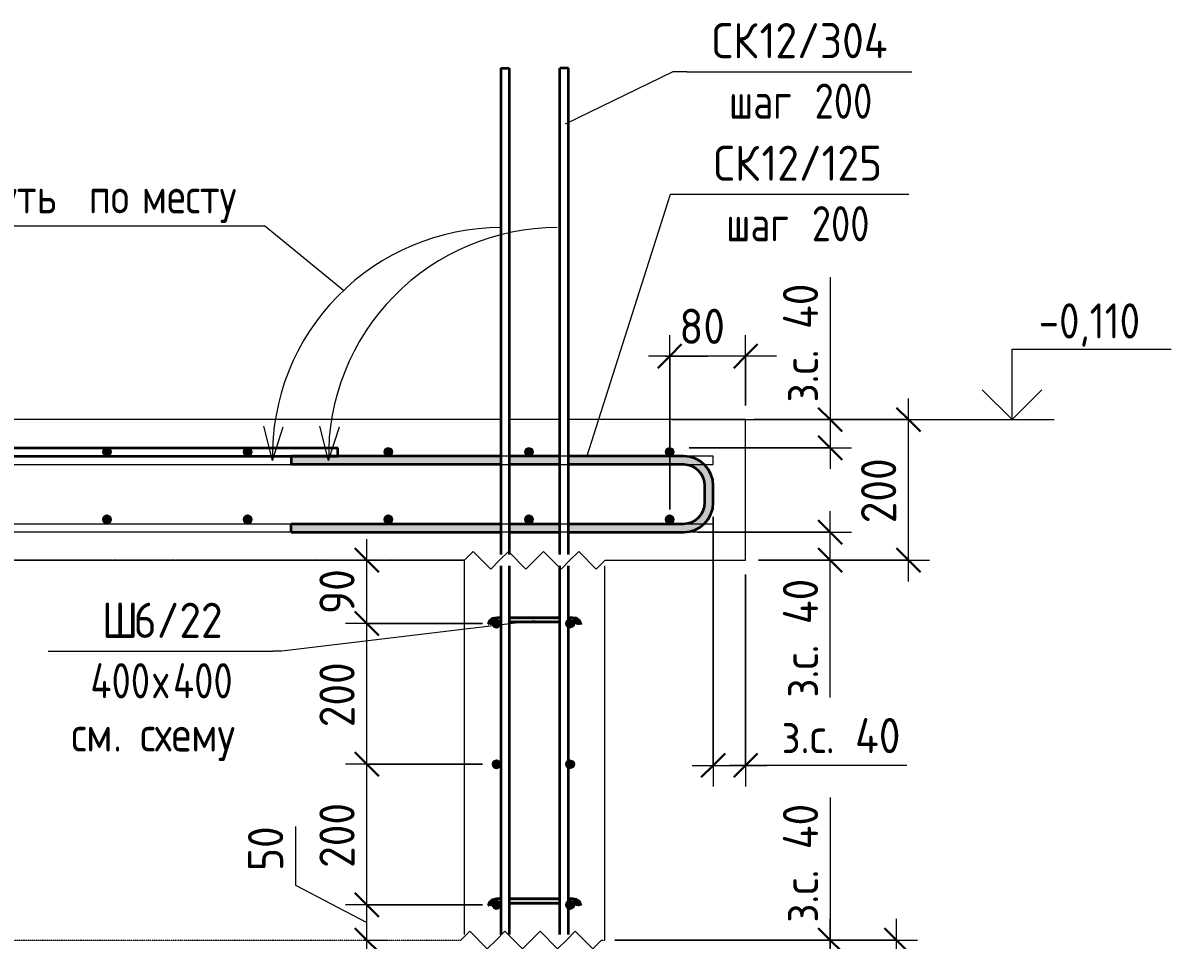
# Model space of a CAD drawing. Header units: millimetres. Extents: x 3129 to 68349, y -1586 to 12682.
# Drawn here: x 5638 to 7271, y -850 to 454 of the extents above; entities that cross this region are included whole.
import ezdxf

# ---------------------------------------------------------------- set-up
doc = ezdxf.new("R2010")
doc.units = ezdxf.units.MM
doc.linetypes.add('01 Штриховая _2 мм_', pattern=[3, 2, -1])
for name, color, linetype, lineweight in [('AA_Dim', 7, 'Continuous', 9), ('AA_Dim-20', 7, 'Continuous', 9), ('AA_Linii', 7, 'Continuous', 9), ('AA_Oformlenie', 7, 'Continuous', 9), ('AA_Vinoska', 7, 'Continuous', 9), ('AA_Visotnaya otmetka', 7, 'Continuous', 9), ('AF_Lestnica', 7, '01 Штриховая _2 мм_', 9), ('AF_Perekritie_Опалубка', 253, 'Continuous', 20), ('AF_Stena_Гидроизоляция', 253, 'Continuous', 20), ('Gen_Text', 7, 'Continuous', 9), ('KR_Armatura', 7, 'Continuous', 20), ('KR_Armatura_Tonkie', 7, 'Continuous', 20)]:
    doc.layers.add(name, color=color, linetype=linetype, lineweight=lineweight)
doc.styles.add('GOST Common', font='GOST Common.ttf', dxfattribs={"width": 0.85, "height": 50})
doc.styles.add('ISOCPEUR', font='isocpeur.ttf', dxfattribs={"width": 0.85, "height": 50})
doc.styles.add('ISOCPEUR_1', font='isocpeur.ttf', dxfattribs={"width": 0.9, "height": 50})
doc.styles.add('ISOCPEUR_2', font='isocpeur.ttf', dxfattribs={"width": 0.8, "height": 50})
doc.dimstyles.new('05_Округл_1мм__прозр_', dxfattribs={"dimscale": 304.8, "dimtxt": 49.799059, "dimasz": 0.111549, "dimexe": 0.098425, "dimexo": 0.065617, "dimgap": 0.006562, "dimtad": 1, "dimdec": 0, "dimdsep": 46, "dimtxsty": 'ISOCPEUR_1', "dimblk1": 'OBLIQUE', "dimblk2": 'OBLIQUE', "dimsah": 1, "dimcen": 0.09, "dimdle": 0.098425, "dimazin": 0, "dimtfac": 1, "dimtdec": 4, "dimtix": 1, "dimtmove": 1, "dimatfit": 3, "dimfxl": 1, "dimtvp": 1, "dimtolj": 1, "dimtzin": 0, "dimlwd": 18, "dimlwe": 18, "dimarcsym": 2})
doc.dimstyles.new('05_Округл_1мм__прозр__1', dxfattribs={"dimscale": 304.8, "dimtxt": 49.799059, "dimasz": 0.111549, "dimexe": 0.098425, "dimexo": 0.065617, "dimgap": 0.006562, "dimtad": 1, "dimdec": 0, "dimdsep": 46, "dimtxsty": 'ISOCPEUR_1', "dimblk1": 'OBLIQUE', "dimblk2": 'OBLIQUE', "dimsah": 1, "dimcen": 0.09, "dimdle": 0.098425, "dimazin": 0, "dimtfac": 1, "dimtdec": 4, "dimtix": 1, "dimtmove": 0, "dimatfit": 3, "dimfxl": 1, "dimtvp": 1, "dimtolj": 1, "dimtzin": 0, "dimlwd": 18, "dimlwe": 18, "dimarcsym": 2})

# ---------------------------------------------------------------- blocks, each defined once
blk = doc.blocks.new('261_Шпилька массив _НесАрм_РабПлоск_ - 6 А240-3946826-Сечение 7')
at = {"layer": 'KR_Armatura_Tonkie', "lineweight": 35}
for points in [[(6303.5, -394.9), (6311.9, -392.4), (6311.7, -391.7), (6310.6, -392), (6306.1, -393.1), (6304, -394.6)], [(6428.4, -394.9), (6424.8, -392.7), (6419.9, -391.7), (6419.9, -392.4), (6427.5, -394.7)], [(6427.7, -402.2), (6430.6, -401.6), (6430.6, -400.9), (6430.9, -400.7), (6430.2, -397.9), (6428.4, -394.9), (6419.9, -392.4), (6419.9, -397.6), (6424.6, -398.9), (6427.5, -402.2)], [(6303.5, -794.9), (6311.9, -792.4), (6311.7, -791.7), (6310.6, -792), (6306.1, -793.1), (6304, -794.6)], [(6428.4, -794.9), (6424.8, -792.7), (6419.9, -791.7), (6419.9, -792.4), (6427.5, -794.7)], [(6427.7, -802.2), (6430.6, -801.6), (6430.6, -800.9), (6430.9, -800.7), (6430.2, -797.9), (6428.4, -794.9), (6419.9, -792.4), (6419.9, -797.6), (6424.6, -798.9), (6427.5, -802.2)]]:
    blk.add_hatch(color=256, dxfattribs=at).paths.add_polyline_path(points)
h = blk.add_hatch(color=256, dxfattribs=at)
h.paths.add_polyline_path([(6314.6, -392.4), (6317.8, -392.4), (6317.8, -391.6), (6311.9, -391.7), (6311.9, -392.4)])
h.paths.add_polyline_path([(6419.9, -392.4), (6419.9, -391.6), (6413.8, -391.7), (6413.8, -392.4), (6417.4, -392.4)])
h.paths.add_polyline_path([(6353.2, -392.4), (6401.8, -392.4), (6401.8, -391.6), (6329.8, -391.7), (6329.8, -392.4)])
h = blk.add_hatch(color=256, dxfattribs=at)
h.paths.add_polyline_path([(6304.3, -402.3), (6305.9, -399.5), (6306.2, -397.9), (6306.9, -396.6), (6308.1, -395.3), (6309.4, -394.6), (6311, -394.1), (6311.9, -393.8), (6311.9, -392.4), (6303.5, -394.9), (6301.5, -398.3), (6301, -400.9), (6301.3, -401.6), (6302.6, -401.8)])
h.paths.add_polyline_path([(6311.3, -397.7), (6311.8, -397.4), (6311.6, -395.4), (6311.3, -397.6)])
h = blk.add_hatch(color=256, dxfattribs=at)
h.paths.add_polyline_path([(6312.7, -397.6), (6317.8, -397.5), (6317.8, -392.4), (6311.9, -392.4), (6311.9, -394), (6312.7, -394), (6312.7, -397.5)])
h.paths.add_polyline_path([(6401.8, -397.6), (6401.8, -392.4), (6329.8, -392.5), (6329.8, -397.6), (6353.2, -397.6)])
h.paths.add_polyline_path([(6416.3, -397.6), (6416.3, -397.4), (6416.1, -395.3), (6415.8, -397.6)])
h.paths.add_polyline_path([(6417.2, -397.6), (6419.9, -397.5), (6419.9, -392.4), (6413.8, -392.4), (6414, -394.5), (6414.7, -394.2), (6417.2, -394), (6417.2, -397.6)])
h = blk.add_hatch(color=256, dxfattribs=at)
h.paths.add_polyline_path([(6304.3, -802.3), (6305.9, -799.5), (6306.2, -797.9), (6306.9, -796.6), (6308.1, -795.3), (6309.4, -794.6), (6311, -794.1), (6311.9, -793.8), (6311.9, -792.4), (6303.5, -794.9), (6301.5, -798.3), (6301, -800.9), (6301.3, -801.6), (6302.6, -801.8)])
h.paths.add_polyline_path([(6311.3, -797.7), (6311.8, -797.4), (6311.6, -795.4), (6311.3, -797.6)])
h = blk.add_hatch(color=256, dxfattribs=at)
h.paths.add_polyline_path([(6401.8, -792.4), (6401.8, -791.6), (6329.8, -791.7), (6329.8, -792.4), (6353.2, -792.4)])
h.paths.add_polyline_path([(6311.9, -792.4), (6317.8, -792.4), (6317.8, -791.6), (6311.9, -791.7), (6311.9, -792)])
h.paths.add_polyline_path([(6419.9, -792.4), (6419.9, -791.7), (6413.8, -791.7), (6413.8, -792.4)])
h.paths.add_polyline_path([(6419.9, -791.7), (6419.9, -791.6), (6419.9, -791.7)])
h = blk.add_hatch(color=256, dxfattribs=at)
h.paths.add_polyline_path([(6312.7, -797.6), (6317.8, -797.5), (6317.8, -792.4), (6311.9, -792.4), (6311.9, -794), (6312.7, -794), (6312.7, -797.5)])
h.paths.add_polyline_path([(6416.3, -797.6), (6416.3, -797.4), (6416.1, -795.3), (6415.8, -797.6)])
h.paths.add_polyline_path([(6417.4, -797.6), (6419.9, -797.5), (6419.9, -792.4), (6413.8, -792.4), (6414, -794.5), (6414.7, -794.2), (6417.2, -794), (6417.2, -797.6)])
h.paths.add_polyline_path([(6329.8, -797.6), (6401.8, -797.4), (6401.8, -792.4), (6329.8, -792.5), (6329.8, -797.5)])
for p, q in [((6317.8, -391.6), (6311.9, -391.6)), ((6401.8, -391.6), (6329.8, -391.6)), ((6419.9, -391.6), (6413.8, -391.6)), ((6299.9, -400.9), (6300, -401)), ((6306, -401.3), (6305.9, -400.9)), ((6311.3, -397.6), (6311.8, -397.6)), ((6312.7, -397.6), (6317.8, -397.6)), ((6329.8, -397.6), (6401.8, -397.6)), ((6415.8, -397.6), (6416.3, -397.6)), ((6417.4, -397.6), (6419.9, -397.6)), ((6425.9, -400.9), (6425.6, -401.4)), ((6431.9, -401.1), (6431.9, -400.9)), ((6311.3, -797.6), (6311.8, -797.6)), ((6317.8, -791.6), (6311.9, -791.6)), ((6312.7, -797.6), (6317.8, -797.6)), ((6401.8, -791.6), (6329.8, -791.6)), ((6329.8, -797.6), (6401.8, -797.6)), ((6419.9, -791.6), (6413.8, -791.6)), ((6415.8, -797.6), (6416.3, -797.6)), ((6417.4, -797.6), (6419.9, -797.6)), ((6299.9, -800.9), (6300, -801)), ((6306, -801.3), (6305.9, -800.9)), ((6425.9, -800.9), (6425.6, -801.4)), ((6431.9, -801.1), (6431.9, -800.9))]:
    blk.add_line(p, q, dxfattribs=at)
at = {"layer": 'KR_Armatura_Tonkie', "lineweight": 35, "flags": 128}
for points in [[(6311.9, -391.6), (6305.5, -393), (6301.2, -396.7), (6299.9, -400.9)], [(6431.9, -400.9), (6430.1, -395.9), (6425.3, -392.5), (6419.9, -391.6)], [(6419.9, -397.6), (6424.2, -398.6), (6425.9, -400.5), (6425.9, -400.9)], [(6311.9, -791.6), (6305.5, -793), (6301.2, -796.7), (6299.9, -800.9)], [(6431.9, -800.9), (6430.1, -795.9), (6425.3, -792.5), (6419.9, -791.6)], [(6419.9, -797.6), (6424.2, -798.6), (6425.9, -800.5), (6425.9, -800.9)]]:
    blk.add_lwpolyline(points, dxfattribs=at)
blk = doc.blocks.new('Лестницы 2 - Лестницы 1-3699303-Сечение 7')
at = {"layer": 'AF_Lestnica', "lineweight": 20}
for p, q in [((6265.9, -310), (4559.3, -310)), ((6465.8, -850), (6465.8, -318)), ((3970.8, -850), (6260.9, -850)), ((6460.9, -850), (6465.8, -850)), ((6465.8, -850), (6465.8, -850))]:
    blk.add_line(p, q, dxfattribs=at)
blk = doc.blocks.new('Последовательность узлов - 3мм масшт20 маскировка-904226-Сечение 7')
at = {"layer": 'AA_Oformlenie'}
for p, q in [((3770.8, -850), (3783.3, -837.5)), ((3808.3, -862.5), (3783.3, -837.5)), ((3820.8, -850), (3833.3, -837.5)), ((3858.3, -862.5), (3833.3, -837.5)), ((3870.8, -850), (3883.3, -837.5)), ((3908.3, -862.5), (3883.3, -837.5)), ((3920.8, -850), (3933.3, -837.5)), ((3958.3, -862.5), (3933.3, -837.5)), ((3820.8, -850), (3808.3, -862.5)), ((3870.8, -850), (3858.3, -862.5)), ((3920.8, -850), (3908.3, -862.5)), ((3970.8, -850), (3958.3, -862.5))]:
    blk.add_line(p, q, dxfattribs=at)
blk = doc.blocks.new('Высотные отметки - Стрелка вверх-400292-Сечение 7')
at = {"layer": 'AA_Vinoska'}
for p, q in [((7018.9, -1050), (7244.9, -1050)), ((7018.9, -1150), (7018.9, -1050)), ((7018.9, -1150), (6976.5, -1107.6)), ((7018.9, -1150), (7061.3, -1107.6)), ((6958.9, -1150), (7078.9, -1150))]:
    blk.add_line(p, q, dxfattribs=at)
blk = doc.blocks.new('DIMBLOCK7-Сечение 7')
at = {"layer": 'AA_Dim-20', "lineweight": 18}
for p, q in [((6786.1, -647.2), (6786.1, -845.3)), ((6786.1, -920), (6786.1, -820)), ((6786.1, -845.3), (6786.1, -870)), ((6481.2, -850), (6816.1, -850)), ((6786.1, -850), (6481.2, -850)), ((6438.4, -890), (6816.1, -890)), ((6786.1, -890), (6438.4, -890))]:
    blk.add_line(p, q, dxfattribs=at)
at = {"layer": 'AA_Dim-20', "lineweight": 30}
for p, q in [((6786.1, -850), (6769.1, -833)), ((6786.1, -850), (6803.1, -867)), ((6786.1, -890), (6769.1, -873)), ((6786.1, -890), (6803.1, -907))]:
    blk.add_line(p, q, dxfattribs=at)
at = {"layer": 'AA_Dim-20', "color": 0, "lineweight": 18, "insert": (6718.8, -825.3), "char_height": 50, "width": 213.753, "attachment_point": 1, "rotation": 90, "line_spacing_factor": 1.149209, "style": 'ISOCPEUR_1'}
blk.add_mtext('з.с. 40', dxfattribs=at)
blk = doc.blocks.new('_Oblique')
at = {"color": 0, "linetype": 'ByBlock', "lineweight": -2}
blk.add_line((-0.5, -0.5), (0.5, 0.5), dxfattribs=at)
blk = doc.blocks.new('DIMBLOCK8-Сечение 7')
at = {"layer": 'AA_Dim-20', "lineweight": 18}
for p, q in [((6880.1, -1180), (6880.1, -820)), ((6479.8, -850), (6910.1, -850)), ((6880.1, -850), (6479.8, -850)), ((6876.1, -1150), (6910.1, -1150)), ((6880.1, -1150), (6876.1, -1150))]:
    blk.add_line(p, q, dxfattribs=at)
at = {"layer": 'AA_Dim-20', "lineweight": 30}
for p, q in [((6880.1, -850), (6863.1, -833)), ((6880.1, -850), (6897.1, -867)), ((6880.1, -1150), (6863.1, -1133)), ((6880.1, -1150), (6897.1, -1167))]:
    blk.add_line(p, q, dxfattribs=at)
at = {"layer": 'AA_Dim-20', "color": 0, "lineweight": 18, "insert": (6812.8, -1047.4), "char_height": 50, "width": 113.772, "attachment_point": 1, "rotation": 90, "line_spacing_factor": 1.149209, "style": 'ISOCPEUR_1'}
blk.add_mtext('300', dxfattribs=at)
blk = doc.blocks.new('DIMBLOCK9-Сечение 7')
at = {"layer": 'AA_Dim-20', "lineweight": 18}
for p, q in [((6786.1, 92.5), (6786.1, -105.6)), ((6786.1, -80), (6786.1, -180)), ((6678.1, -110), (6816.1, -110)), ((6786.1, -110), (6678.1, -110)), ((6786.1, -105.6), (6786.1, -130)), ((6585.5, -150), (6816.1, -150)), ((6786.1, -150), (6585.5, -150))]:
    blk.add_line(p, q, dxfattribs=at)
at = {"layer": 'AA_Dim-20', "lineweight": 30}
for p, q in [((6786.1, -110), (6769.1, -93)), ((6786.1, -110), (6803.1, -127)), ((6786.1, -150), (6769.1, -133)), ((6786.1, -150), (6803.1, -167))]:
    blk.add_line(p, q, dxfattribs=at)
at = {"layer": 'AA_Dim-20', "color": 0, "lineweight": 18, "insert": (6718.8, -85.6), "char_height": 50, "width": 213.753, "attachment_point": 1, "rotation": 90, "line_spacing_factor": 1.149209, "style": 'ISOCPEUR_1'}
blk.add_mtext('з.с. 40', dxfattribs=at)
blk = doc.blocks.new('DIMBLOCK10-Сечение 7')
at = {"layer": 'AA_Dim-20', "lineweight": 18}
for p, q in [((6786.1, -340), (6786.1, -240)), ((6597.8, -270), (6816.1, -270)), ((6786.1, -270), (6597.8, -270)), ((6786.1, -307.2), (6786.1, -290)), ((6687, -310), (6816.1, -310)), ((6786.1, -310), (6687, -310)), ((6786.1, -505.3), (6786.1, -307.2))]:
    blk.add_line(p, q, dxfattribs=at)
at = {"layer": 'AA_Dim-20', "lineweight": 30}
for p, q in [((6786.1, -270), (6769.1, -253)), ((6786.1, -270), (6803.1, -287)), ((6786.1, -310), (6769.1, -293)), ((6786.1, -310), (6803.1, -327))]:
    blk.add_line(p, q, dxfattribs=at)
at = {"layer": 'AA_Dim-20', "color": 0, "lineweight": 18, "insert": (6718.8, -505.3), "char_height": 50, "width": 213.753, "attachment_point": 1, "rotation": 90, "line_spacing_factor": 1.149209, "style": 'ISOCPEUR_1'}
blk.add_mtext('з.с. 40', dxfattribs=at)
blk = doc.blocks.new('DIMBLOCK11-Сечение 7')
at = {"layer": 'AA_Dim-20', "lineweight": 18}
for p, q in [((6897.2, -340), (6897.2, -80)), ((6684, -110), (6927.2, -110)), ((6897.2, -110), (6684, -110)), ((6684, -310), (6927.2, -310)), ((6897.2, -310), (6684, -310))]:
    blk.add_line(p, q, dxfattribs=at)
at = {"layer": 'AA_Dim-20', "lineweight": 30}
for p, q in [((6897.2, -110), (6880.2, -93)), ((6897.2, -110), (6914.2, -127)), ((6897.2, -310), (6880.2, -293)), ((6897.2, -310), (6914.2, -327))]:
    blk.add_line(p, q, dxfattribs=at)
at = {"layer": 'AA_Dim-20', "color": 0, "lineweight": 18, "insert": (6829.9, -257.4), "char_height": 50, "width": 113.772, "attachment_point": 1, "rotation": 90, "line_spacing_factor": 1.149209, "style": 'ISOCPEUR_1'}
blk.add_mtext('200', dxfattribs=at)
blk = doc.blocks.new('DIMBLOCK12-Сечение 7')
at = {"layer": 'AA_Dim-20', "lineweight": 18}
for p, q in [((6025.6, -688.7), (6025.6, -771.9)), ((6025.6, -771.9), (6127.1, -825)), ((6291.8, -800), (6097.1, -800)), ((6127.1, -880), (6127.1, -800)), ((6127.1, -800), (6291.8, -800)), ((6123.1, -850), (6157.1, -850)), ((6127.1, -850), (6123.1, -850))]:
    blk.add_line(p, q, dxfattribs=at)
at = {"layer": 'AA_Dim-20', "lineweight": 30}
for p, q in [((6127.1, -800), (6110.1, -783)), ((6127.1, -800), (6144.1, -817)), ((6127.1, -850), (6110.1, -833)), ((6127.1, -850), (6144.1, -867))]:
    blk.add_line(p, q, dxfattribs=at)
at = {"layer": 'AA_Dim-20', "color": 0, "lineweight": 18, "insert": (5958.3, -751.9), "char_height": 50, "width": 75.848, "attachment_point": 1, "rotation": 90, "line_spacing_factor": 1.149209, "style": 'ISOCPEUR_1'}
blk.add_mtext('50', dxfattribs=at)
blk = doc.blocks.new('DIMBLOCK13-Сечение 7')
at = {"layer": 'AA_Dim-20', "lineweight": 30}
for p, q in [((6127.1, -600), (6110.1, -583)), ((6127.1, -600), (6144.1, -617)), ((6127.1, -800), (6110.1, -783)), ((6127.1, -800), (6144.1, -817))]:
    blk.add_line(p, q, dxfattribs=at)
at = {"layer": 'AA_Dim-20', "lineweight": 18}
for p, q in [((6291.8, -600), (6097.1, -600)), ((6127.1, -800), (6127.1, -600)), ((6127.1, -600), (6291.8, -600)), ((6291.8, -800), (6097.1, -800)), ((6127.1, -800), (6291.8, -800))]:
    blk.add_line(p, q, dxfattribs=at)
at = {"layer": 'AA_Dim-20', "color": 0, "lineweight": 18, "insert": (6059.8, -747.4), "char_height": 50, "width": 113.772, "attachment_point": 1, "rotation": 90, "line_spacing_factor": 1.149209, "style": 'ISOCPEUR_1'}
blk.add_mtext('200', dxfattribs=at)
blk = doc.blocks.new('DIMBLOCK14-Сечение 7')
at = {"layer": 'AA_Dim-20', "lineweight": 30}
for p, q in [((6127.1, -400), (6110.1, -383)), ((6127.1, -400), (6144.1, -417)), ((6127.1, -600), (6110.1, -583)), ((6127.1, -600), (6144.1, -617))]:
    blk.add_line(p, q, dxfattribs=at)
at = {"layer": 'AA_Dim-20', "lineweight": 18}
for p, q in [((6291.8, -400), (6097.1, -400)), ((6127.1, -600), (6127.1, -400)), ((6127.1, -400), (6291.8, -400)), ((6291.8, -600), (6097.1, -600)), ((6127.1, -600), (6291.8, -600))]:
    blk.add_line(p, q, dxfattribs=at)
at = {"layer": 'AA_Dim-20', "color": 0, "lineweight": 18, "insert": (6059.8, -547.4), "char_height": 50, "width": 113.772, "attachment_point": 1, "rotation": 90, "line_spacing_factor": 1.149209, "style": 'ISOCPEUR_1'}
blk.add_mtext('200', dxfattribs=at)
blk = doc.blocks.new('DIMBLOCK15-Сечение 7')
at = {"layer": 'AA_Dim-20', "lineweight": 30}
for p, q in [((6127.1, -310), (6110.1, -293)), ((6127.1, -310), (6144.1, -327)), ((6127.1, -400), (6110.1, -383)), ((6127.1, -400), (6144.1, -417))]:
    blk.add_line(p, q, dxfattribs=at)
at = {"layer": 'AA_Dim-20', "lineweight": 18}
for p, q in [((6127.1, -400), (6127.1, -280)), ((6123.1, -310), (6157.1, -310)), ((6127.1, -310), (6123.1, -310)), ((6291.8, -400), (6097.1, -400)), ((6127.1, -400), (6291.8, -400))]:
    blk.add_line(p, q, dxfattribs=at)
at = {"layer": 'AA_Dim-20', "color": 0, "lineweight": 18, "insert": (6059.8, -386.6), "char_height": 50, "width": 75.848, "attachment_point": 1, "rotation": 90, "line_spacing_factor": 1.149209, "style": 'ISOCPEUR_1'}
blk.add_mtext('90', dxfattribs=at)
blk = doc.blocks.new('010_Текст с выноской - Текст 2 строки-4025778-Сечение 7')
at = {"layer": 'AA_Vinoska'}
blk.add_line((5481.7, 165.6), (5981.7, 165.6), dxfattribs=at)
blk = doc.blocks.new('DIMBLOCK18-Сечение 7')
at = {"layer": 'AA_Dim-20', "lineweight": 18}
for p, q in [((6557.8, -238), (6557.8, 10.3)), ((6665.8, -90), (6665.8, 10.3)), ((6695.8, -19.7), (6527.8, -19.7)), ((6551.6, -19.7), (6611.8, -19.7)), ((6709.5, -19.7), (6551.6, -19.7)), ((6557.8, -19.7), (6557.8, -238)), ((6665.8, -19.7), (6665.8, -90))]:
    blk.add_line(p, q, dxfattribs=at)
at = {"layer": 'AA_Dim-20', "lineweight": 30}
for p, q in [((6557.8, -19.7), (6574.8, -2.7)), ((6665.8, -19.7), (6682.8, -2.7)), ((6557.8, -19.7), (6540.8, -36.7)), ((6665.8, -19.7), (6648.8, -36.7))]:
    blk.add_line(p, q, dxfattribs=at)
at = {"layer": 'AA_Dim-20', "color": 0, "lineweight": 18, "insert": (6571.6, 47.7), "char_height": 50, "width": 165.486, "attachment_point": 1, "line_spacing_factor": 1.149209, "style": 'ISOCPEUR_1'}
blk.add_mtext('80\\fISOCPEUR|b0|i0|c130|p34|;\\W.9;ㅤ', dxfattribs=at)
blk = doc.blocks.new('DIMBLOCK24-Сечение 7')
at = {"layer": 'AA_Dim-20', "lineweight": 18}
for p, q in [((6619.8, -248), (6619.8, -631.6)), ((6619.8, -601.6), (6619.8, -248)), ((6665.8, -330), (6665.8, -631.6)), ((6665.8, -601.6), (6665.8, -330)), ((6589.8, -601.6), (6695.8, -601.6)), ((6696.9, -601.6), (6642.8, -601.6)), ((6895, -601.6), (6696.9, -601.6))]:
    blk.add_line(p, q, dxfattribs=at)
at = {"layer": 'AA_Dim-20', "lineweight": 30}
for p, q in [((6619.8, -601.6), (6636.8, -584.6)), ((6665.8, -601.6), (6682.8, -584.6)), ((6619.8, -601.6), (6602.8, -618.6)), ((6665.8, -601.6), (6648.8, -618.6))]:
    blk.add_line(p, q, dxfattribs=at)
at = {"layer": 'AA_Dim-20', "color": 0, "lineweight": 18, "insert": (6716.9, -534.3), "char_height": 50, "width": 213.753, "attachment_point": 1, "line_spacing_factor": 1.149209, "style": 'ISOCPEUR_1'}
blk.add_mtext('з.с. 40', dxfattribs=at)
blk = doc.blocks.new('042_М_Арматуры - Диам длина поз _ Комментарий-2260297-Сечение 7')
at = {"layer": 'AA_Vinoska'}
blk.add_line((4423.6, -557.5), (4743.6, -557.5), dxfattribs=at)

msp = doc.modelspace()

# ---------------------------------------------------------------- hatches: boundary and pattern name
at = {"layer": 'KR_Armatura'}
h = msp.add_hatch(color=256, dxfattribs=at)
edge = h.paths.add_edge_path()
edge.add_arc((5757.8255, -156), 6, 0, 360)
for points in [[(5757.8255, -162), (5763.0217, -159), (5763.0217, -153), (5757.8255, -150), (5752.6294, -153), (5752.6294, -159)], [(5957.8268, -162), (5963.023, -159), (5963.023, -153), (5957.8268, -150), (5952.6307, -153), (5952.6307, -159)], [(6157.8282, -162), (6163.0243, -159), (6163.0243, -153), (6157.8282, -150), (6152.632, -153), (6152.632, -159)], [(6357.8297, -162), (6363.0258, -159), (6363.0258, -153), (6357.8297, -150), (6352.6335, -153), (6352.6335, -159)], [(6557.8313, -162), (6563.0274, -159), (6563.0274, -153), (6557.8313, -150), (6552.6351, -153), (6552.6351, -159)], [(5757.8255, -258), (5763.0217, -255), (5763.0217, -249), (5757.8255, -246), (5752.6294, -249), (5752.6294, -255)], [(5957.8268, -258), (5963.023, -255), (5963.023, -249), (5957.8268, -246), (5952.6307, -249), (5952.6307, -255)], [(6157.8282, -258), (6163.0243, -255), (6163.0243, -249), (6157.8282, -246), (6152.632, -249), (6152.632, -255)], [(6357.8297, -258), (6363.0258, -255), (6363.0258, -249), (6357.8297, -246), (6352.6335, -249), (6352.6335, -255)], [(6557.8313, -258), (6563.0274, -255), (6563.0274, -249), (6557.8313, -246), (6552.6351, -249), (6552.6351, -255)], [(6311.8293, -406), (6317.0255, -403), (6317.0255, -397), (6311.8293, -394), (6306.6332, -397), (6306.6332, -403)], [(6416.3301, -406), (6421.5263, -403), (6421.5263, -397), (6416.3301, -394), (6411.134, -397), (6411.134, -403)], [(6311.8293, -606), (6317.0255, -603), (6317.0255, -597), (6311.8293, -594), (6306.6332, -597), (6306.6332, -603)], [(6416.3301, -606), (6421.5263, -603), (6421.5263, -597), (6416.3301, -594), (6411.134, -597), (6411.134, -603)], [(6311.8293, -806), (6317.0255, -803), (6317.0255, -797), (6311.8293, -794), (6306.6332, -797), (6306.6332, -803)], [(6416.3301, -806), (6421.5263, -803), (6421.5263, -797), (6416.3301, -794), (6411.134, -797), (6411.134, -803)]]:
    msp.add_hatch(color=256, dxfattribs=at).paths.add_polyline_path(points)
h = msp.add_hatch(color=256, dxfattribs=at)
edge = h.paths.add_edge_path()
edge.add_arc((5957.8268, -156), 6, 0, 360)
h = msp.add_hatch(color=256, dxfattribs=at)
edge = h.paths.add_edge_path()
edge.add_arc((6157.8282, -156), 6, 0, 360)
h = msp.add_hatch(color=256, dxfattribs=at)
edge = h.paths.add_edge_path()
edge.add_arc((6357.8297, -156), 6, 0, 360)
h = msp.add_hatch(color=256, dxfattribs=at)
edge = h.paths.add_edge_path()
edge.add_arc((6557.8313, -156), 6, 0, 360)
h = msp.add_hatch(color=256, dxfattribs=at)
edge = h.paths.add_edge_path()
edge.add_arc((5757.8255, -252), 6, 0, 360)
h = msp.add_hatch(color=256, dxfattribs=at)
edge = h.paths.add_edge_path()
edge.add_arc((5957.8268, -252), 6, 0, 360)
h = msp.add_hatch(color=256, dxfattribs=at)
edge = h.paths.add_edge_path()
edge.add_arc((6157.8282, -252), 6, 0, 360)
h = msp.add_hatch(color=256, dxfattribs=at)
edge = h.paths.add_edge_path()
edge.add_arc((6357.8297, -252), 6, 0, 360)
h = msp.add_hatch(color=256, dxfattribs=at)
edge = h.paths.add_edge_path()
edge.add_arc((6557.8313, -252), 6, 0, 360)
h = msp.add_hatch(color=256, dxfattribs=at)
edge = h.paths.add_edge_path()
edge.add_arc((6311.8293, -400), 6, 0, 360)
h = msp.add_hatch(color=256, dxfattribs=at)
edge = h.paths.add_edge_path()
edge.add_arc((6416.3301, -400), 6, 0, 360)
h = msp.add_hatch(color=256, dxfattribs=at)
edge = h.paths.add_edge_path()
edge.add_arc((6311.8293, -600), 6, 0, 360)
h = msp.add_hatch(color=256, dxfattribs=at)
edge = h.paths.add_edge_path()
edge.add_arc((6416.3301, -600), 6, 0, 360)
h = msp.add_hatch(color=256, dxfattribs=at)
edge = h.paths.add_edge_path()
edge.add_arc((6311.8293, -800), 6, 0, 360)
h = msp.add_hatch(color=256, dxfattribs=at)
edge = h.paths.add_edge_path()
edge.add_arc((6416.3301, -800), 6, 0, 360)
at = {"layer": 'KR_Armatura_Tonkie'}
h = msp.add_hatch(color=256, dxfattribs=at)
h.paths.add_polyline_path([(6559.1405, -174), (6577.7905, -174), (6577.7905, -162), (6413.8177, -162), (6413.8177, -174), (6558.7683, -174)])
h.paths.add_polyline_path([(6019.7905, -174), (6317.8177, -174), (6317.8177, -162), (6019.7905, -162)])
h.paths.add_polyline_path([(6359.1014, -174), (6401.8177, -174), (6401.8177, -162), (6329.8177, -162), (6329.8177, -174), (6359.1003, -174)])
for points in [[(6618.3594, -204), (6619.7905, -204), (6618.3594, -193.1296), (6614.1636, -183), (6607.489, -174.3015), (6598.7905, -167.6269), (6588.6609, -163.4311), (6577.7905, -162), (6577.7905, -174), (6585.5551, -175.0222), (6592.7905, -178.0192), (6599.1673, -183), (6603.7713, -189), (6606.7683, -196.2354), (6607.7905, -204), (6614.1636, -204)], [(6619.7905, -228), (6619.7905, -204), (6607.7905, -204), (6607.7905, -228)], [(6577.7905, -270), (6588.6609, -268.5689), (6598.7905, -264.3731), (6607.489, -257.6985), (6614.1636, -249), (6618.3594, -238.8704), (6619.7905, -228), (6607.7905, -228), (6606.7683, -235.7646), (6603.7713, -243), (6598.7905, -249.3768), (6592.7905, -253.9808), (6585.5551, -256.9778), (6577.7905, -258), (6577.7905, -264.3731)]]:
    msp.add_hatch(color=256, dxfattribs=at).paths.add_polyline_path(points)
h = msp.add_hatch(color=256, dxfattribs=at)
h.paths.add_polyline_path([(6559.1405, -270), (6577.7905, -270), (6577.7905, -258), (6413.8177, -258), (6413.8177, -270), (6558.7683, -270)])
h.paths.add_polyline_path([(6019.7905, -270), (6317.8177, -270), (6317.8177, -258), (6019.7905, -258)])
h.paths.add_polyline_path([(6359.1014, -270), (6401.8177, -270), (6401.8177, -258), (6329.8177, -258), (6329.8177, -270), (6359.1003, -270)])

# ---------------------------------------------------------------- linework, layer by layer
at = {"layer": 'AA_Linii', "lineweight": 20}
for p, q in [((5992.8731, -168), (5980.6066, -119.528)), ((5992.8731, -168), (6008.324, -120.4472)), ((6072.8731, -168), (6060.6066, -119.528)), ((6072.8731, -168), (6088.324, -120.4472))]:
    msp.add_line(p, q, dxfattribs=at)
at = {"layer": 'AA_Linii'}
for p, q in [((6619.6094, -162), (5157.7905, -162)), ((6619.6094, -174), (6619.6094, -162)), ((4500.023, -174), (6619.6094, -174)), ((4177.7159, -258), (6619.6094, -258)), ((6557.7905, -258), (6557.7905, -249.8096)), ((6619.6094, -258), (6619.6094, -269.9799)), ((6619.6094, -269.9799), (4177.7159, -269.9799))]:
    msp.add_line(p, q, dxfattribs=at)
at = {"layer": 'AA_Linii', "lineweight": 20}
for centre in [(6317.8177, -162), (6397.8177, -162)]:
    msp.add_arc(centre, 325, 90, 181.0578283, dxfattribs=at)
at = {"layer": 'AA_Vinoska'}
for p, q in [((6409.7613, 310.6415), (6562.8731, 384.8051)), ((6562.8731, 384.8051), (6582.0121, 384.8051)), ((6439.9412, -162.9395), (6558.8731, 210.4826)), ((6558.8731, 210.4826), (6578.0121, 210.4826)), ((6093.9577, 73.6319), (5981.6991, 165.5657)), ((6365.9991, -395.9553), (6006.433, -439.4102)), ((6006.433, -439.4102), (5994.1224, -439.4102))]:
    msp.add_line(p, q, dxfattribs=at)
at = {"layer": 'AA_Visotnaya otmetka'}
for p, q in [((6561.1339, -110), (6887.7478, -110)), ((6887.7478, -110), (7044.6254, -110))]:
    msp.add_line(p, q, dxfattribs=at)
at = {"layer": 'AF_Perekritie_Опалубка'}
for p, q in [((6317.8177, -110), (4370.8187, -110)), ((6401.8177, -110), (6329.8177, -110)), ((6665.8322, -110), (6413.8177, -110)), ((6665.8322, -110), (6665.7905, -110)), ((6665.8322, -310), (6665.8322, -110)), ((4559.0441, -310), (6265.829, -310)), ((6465.9416, -310), (6665.8322, -310)), ((6665.9408, -310), (6665.8322, -310))]:
    msp.add_line(p, q, dxfattribs=at)
at = {"layer": 'AF_Stena_Гидроизоляция'}
for p, q in [((6265.7905, -310), (6265.7905, -842)), ((6265.7905, -310), (6265.829, -310)), ((6265.829, -310), (6265.829, -842)), ((6465.8441, -310), (6465.9347, -310)), ((6465.8305, -850), (6465.8305, -318))]:
    msp.add_line(p, q, dxfattribs=at)
at = {"layer": 'KR_Armatura'}
for p, q in [((5757.8255, -150), (5752.6294, -153)), ((5752.6294, -153), (5752.6294, -159)), ((5752.6294, -159), (5757.8255, -162)), ((5757.9168, -150), (5757.7905, -150)), ((5763.0217, -153), (5757.8255, -150)), ((5757.8255, -162), (5763.0217, -159)), ((5757.9168, -162), (5757.8255, -162)), ((5763.0217, -159), (5763.0217, -153)), ((5957.8268, -150), (5952.6307, -153)), ((5952.6307, -153), (5952.6307, -159)), ((5952.6307, -159), (5957.8268, -162)), ((5957.9214, -150), (5957.7905, -150)), ((5957.7905, -150), (5957.8268, -150)), ((5963.023, -153), (5957.8268, -150)), ((5957.8268, -162), (5963.023, -159)), ((5957.9214, -162), (5957.8268, -162)), ((5963.023, -159), (5963.023, -153)), ((6157.8282, -150), (6152.632, -153)), ((6152.632, -153), (6152.632, -159)), ((6152.632, -159), (6157.8282, -162)), ((6157.9263, -150), (6157.7905, -150)), ((6157.7999, -150), (6157.8282, -150)), ((6163.0243, -153), (6157.8282, -150)), ((6157.8282, -162), (6163.0243, -159)), ((6157.9263, -162), (6157.8282, -162)), ((6163.0243, -159), (6163.0243, -153)), ((6357.8297, -150), (6352.6335, -153)), ((6352.6335, -153), (6352.6335, -159)), ((6352.6335, -159), (6357.8297, -162)), ((6357.9317, -150), (6357.7905, -150)), ((6357.7905, -150), (6357.8297, -150)), ((6363.0258, -153), (6357.8297, -150)), ((6357.8297, -162), (6363.0258, -159)), ((6357.9317, -162), (6357.8297, -162)), ((6363.0258, -159), (6363.0258, -153)), ((6557.8313, -150), (6552.6351, -153)), ((6552.6351, -153), (6552.6351, -159)), ((6552.6351, -159), (6557.8313, -162)), ((6557.9374, -150), (6557.7905, -150)), ((6557.7905, -150), (6557.8313, -150)), ((6563.0274, -153), (6557.8313, -150)), ((6557.8313, -162), (6563.0274, -159)), ((6557.9374, -162), (6557.8313, -162)), ((6563.0274, -159), (6563.0274, -153)), ((5757.8255, -246), (5752.6294, -249)), ((5752.6294, -249), (5752.6294, -255)), ((5752.6294, -255), (5757.8255, -258)), ((5757.9168, -246), (5757.7905, -246)), ((5763.0217, -249), (5757.8255, -246)), ((5757.8255, -258), (5763.0217, -255)), ((5757.9168, -258), (5757.8255, -258)), ((5763.0217, -255), (5763.0217, -249)), ((5957.8268, -246), (5952.6307, -249)), ((5952.6307, -249), (5952.6307, -255)), ((5952.6307, -255), (5957.8268, -258)), ((5957.9214, -246), (5957.7905, -246)), ((5957.7905, -246), (5957.8268, -246)), ((5963.023, -249), (5957.8268, -246)), ((5957.8268, -258), (5963.023, -255)), ((5957.9214, -258), (5957.8268, -258)), ((5963.023, -255), (5963.023, -249)), ((6157.8282, -246), (6152.632, -249)), ((6152.632, -249), (6152.632, -255)), ((6152.632, -255), (6157.8282, -258)), ((6157.9263, -246), (6157.7905, -246)), ((6157.7999, -246), (6157.8282, -246)), ((6163.0243, -249), (6157.8282, -246)), ((6157.8282, -258), (6163.0243, -255)), ((6157.9263, -258), (6157.8282, -258)), ((6163.0243, -255), (6163.0243, -249)), ((6357.8297, -246), (6352.6335, -249)), ((6352.6335, -249), (6352.6335, -255)), ((6352.6335, -255), (6357.8297, -258)), ((6357.9317, -246), (6357.7905, -246)), ((6357.7905, -246), (6357.8297, -246)), ((6363.0258, -249), (6357.8297, -246)), ((6357.8297, -258), (6363.0258, -255)), ((6357.9317, -258), (6357.8297, -258)), ((6363.0258, -255), (6363.0258, -249)), ((6557.8313, -246), (6552.6351, -249)), ((6552.6351, -249), (6552.6351, -255)), ((6552.6351, -255), (6557.8313, -258)), ((6557.9374, -246), (6557.7905, -246)), ((6557.7905, -246), (6557.8313, -246)), ((6563.0274, -249), (6557.8313, -246)), ((6557.8313, -258), (6563.0274, -255)), ((6557.9374, -258), (6557.8313, -258)), ((6563.0274, -255), (6563.0274, -249)), ((6311.8293, -394), (6306.6332, -397)), ((6306.6332, -397), (6306.6332, -403)), ((6306.6332, -403), (6311.8293, -406)), ((6311.9304, -394), (6311.7905, -394)), ((6311.7905, -394), (6311.8293, -394)), ((6317.0255, -397), (6311.8293, -394)), ((6311.8293, -406), (6317.0255, -403)), ((6311.9304, -406), (6311.8293, -406)), ((6317.0255, -403), (6317.0255, -397)), ((6416.3301, -394), (6411.134, -397)), ((6411.134, -397), (6411.134, -403)), ((6411.134, -403), (6416.3301, -406)), ((6416.4333, -394), (6416.2905, -394)), ((6416.2905, -394), (6416.3004, -394)), ((6421.5263, -397), (6416.3301, -394)), ((6416.3301, -406), (6421.5263, -403)), ((6416.4333, -406), (6416.3301, -406)), ((6421.5263, -403), (6421.5263, -397)), ((6311.8293, -594), (6306.6332, -597)), ((6306.6332, -597), (6306.6332, -603)), ((6306.6332, -603), (6311.8293, -606)), ((6311.9304, -594), (6311.7905, -594)), ((6311.7905, -594), (6311.8293, -594)), ((6317.0255, -597), (6311.8293, -594)), ((6311.8293, -606), (6317.0255, -603)), ((6317.0255, -603), (6317.0255, -597)), ((6416.3301, -594), (6411.134, -597)), ((6411.134, -597), (6411.134, -603)), ((6411.134, -603), (6416.3301, -606)), ((6416.4333, -594), (6416.2905, -594)), ((6416.2905, -594), (6416.3004, -594)), ((6421.5263, -597), (6416.3301, -594)), ((6416.3301, -606), (6421.5263, -603)), ((6421.5263, -603), (6421.5263, -597)), ((6311.9304, -606), (6311.8293, -606)), ((6416.4333, -606), (6416.3301, -606)), ((6311.8293, -794), (6306.6332, -797)), ((6306.6332, -797), (6306.6332, -803)), ((6311.9304, -794), (6311.7905, -794)), ((6311.7905, -794), (6311.8293, -794)), ((6317.0255, -797), (6311.8293, -794)), ((6317.0255, -803), (6317.0255, -797)), ((6416.3301, -794), (6411.134, -797)), ((6411.134, -797), (6411.134, -803)), ((6416.4333, -794), (6416.2905, -794)), ((6416.2905, -794), (6416.3004, -794)), ((6421.5263, -797), (6416.3301, -794)), ((6421.5263, -803), (6421.5263, -797)), ((6306.6332, -803), (6311.8293, -806)), ((6311.8293, -806), (6317.0255, -803)), ((6311.9304, -806), (6311.8293, -806)), ((6411.134, -803), (6416.3301, -806)), ((6416.3301, -806), (6421.5263, -803)), ((6416.4333, -806), (6416.3301, -806))]:
    msp.add_line(p, q, dxfattribs=at)
for centre in [(5757.8255, -156), (5957.8268, -156), (6157.8282, -156), (6357.8297, -156), (6557.8313, -156), (5757.8255, -252), (5957.8268, -252), (6157.8282, -252), (6357.8297, -252), (6557.8313, -252), (6311.8293, -400), (6416.3301, -400), (6311.8293, -600), (6416.3301, -600), (6311.8293, -800), (6416.3301, -800)]:
    msp.add_circle(centre, 6, dxfattribs=at)
for centre in [(5757.7905, -156), (5957.7905, -156), (6157.7905, -156), (6357.7905, -156), (6557.7905, -156), (5757.7905, -252), (5957.7905, -252), (6157.7905, -252), (6357.7905, -252), (6557.7905, -252), (6311.7905, -400), (6416.2905, -400), (6311.7905, -600), (6416.2905, -600), (6311.7905, -800), (6416.2905, -800)]:
    msp.add_arc(centre, 6, 90, 270, dxfattribs=at)
at = {"layer": 'KR_Armatura_Tonkie', "lineweight": 35}
for p, q in [((6317.8177, 390), (6317.8177, -302)), ((6317.8177, 390), (6329.8177, 390)), ((6329.8177, 390), (6329.8177, -302)), ((6413.8177, 390), (6401.8177, 390)), ((6401.8177, -302), (6401.8177, 390)), ((6413.8177, -302), (6413.8177, 390)), ((4410.9483, -162), (6085.8367, -162)), ((4419.2313, -150), (6085.8367, -150)), ((6317.8177, -162), (6019.7905, -162)), ((6019.7905, -162), (6019.7905, -174)), ((6085.8367, -162), (6085.8367, -150)), ((6401.8177, -162), (6329.8177, -162)), ((6577.7905, -162), (6413.8177, -162)), ((6317.8177, -174), (6019.7905, -174)), ((6401.8177, -174), (6329.8177, -174)), ((6577.7905, -174), (6413.8177, -174)), ((6607.7905, -228), (6607.7905, -204)), ((6619.7905, -228), (6619.7905, -204)), ((6019.7905, -258), (6317.8177, -258)), ((6019.7905, -270), (6019.7905, -258)), ((6329.8177, -258), (6401.8177, -258)), ((6413.8177, -258), (6577.7905, -258)), ((6019.7905, -270), (6317.8177, -270)), ((6329.8177, -270), (6401.8177, -270)), ((6413.8177, -270), (6577.7905, -270)), ((6317.8177, -318), (6317.8177, -842)), ((6329.8177, -318), (6329.8177, -842)), ((6401.8177, -842), (6401.8177, -318)), ((6413.8177, -842), (6413.8177, -318))]:
    msp.add_line(p, q, dxfattribs=at)
for centre, radius, start, end in [((6577.7905, -204), 42, 0, 90), ((6577.7905, -204), 30, 360, 90), ((6577.7905, -228), 30, 270, 0), ((6577.7905, -228), 42, 270, 360)]:
    msp.add_arc(centre, radius, start, end, dxfattribs=at)

# ---------------------------------------------------------------- block references
at = {"layer": 'AA_Linii'}
msp.add_blockref('Лестницы 2 - Лестницы 1-3699303-Сечение 7', (0, 0), dxfattribs=at)
at = {"layer": 'AA_Oformlenie'}
for p in [(2495.151, 540), (2490.151, 0)]:
    msp.add_blockref('Последовательность узлов - 3мм масшт20 маскировка-904226-Сечение 7', p, dxfattribs=at)
at = {"layer": 'AA_Vinoska'}
for name, p in [('042_М_Арматуры - Диам длина поз _ Комментарий-2260297-Сечение 7', (2158.4203, 942.2802)), ('042_М_Арматуры - Диам длина поз _ Комментарий-2260297-Сечение 7', (2154.4203, 767.9577)), ('010_Текст с выноской - Текст 2 строки-4025778-Сечение 7', (0, 0)), ('042_М_Арматуры - Диам длина поз _ Комментарий-2260297-Сечение 7', (1250.5305, 118.0649))]:
    msp.add_blockref(name, p, dxfattribs=at)
at = {"layer": 'AA_Visotnaya otmetka'}
msp.add_blockref('Высотные отметки - Стрелка вверх-400292-Сечение 7', (25.7176, 1040), dxfattribs=at)
at = {"layer": 'KR_Armatura_Tonkie', "lineweight": 35}
msp.add_blockref('261_Шпилька массив _НесАрм_РабПлоск_ - 6 А240-3946826-Сечение 7', (0, 0), dxfattribs=at)

# ---------------------------------------------------------------- texts
at = {"layer": 'AA_Vinoska', "char_height": 50, "attachment_point": 1}
for s, insert, width, style in [('СК', (6617.8249, 453.8871), 82.253137, 'ISOCPEUR_1'), ('12/304', (6685.6905, 453.8871), 226.556887, 'ISOCPEUR_1'), (' 200', (6738.3533, 367.9061), 133.4008, 'ISOCPEUR_2'), ('шаг', (6642.0449, 367.9061), 116.7257, 'ISOCPEUR_2'), ('СК', (6620.3049, 279.5647), 82.253137, 'ISOCPEUR_1'), ('12/125', (6688.1705, 279.5647), 210.683475, 'ISOCPEUR_1'), ('\\fGOST Common|b0|i0|c204|p34|;\\W.85; ', (5717.2672, 233.2118), 17.717294, 'GOST Common'), ('\\fGOST Common|b0|i0|c204|p34|;\\W.85; ', (5792.6073, 233.2118), 17.717294, 'GOST Common'), ('загнуть', (5495.7448, 233.2118), 268.485144, 'GOST Common'), ('по', (5731.8854, 233.2118), 73.594912, 'GOST Common'), ('месту', (5807.2255, 233.2118), 192.164494, 'GOST Common'), (' 200', (6734.3533, 193.5836), 133.4008, 'ISOCPEUR_2'), ('шаг', (6638.0449, 193.5836), 116.7257, 'ISOCPEUR_2'), ('\\fISOCPEUR|b0|i0|c204|p34|;\\W.9;Ш', (5750.4352, -370.3282), 54.835425, 'ISOCPEUR_1'), ('6/22', (5795.6789, -370.3282), 155.84805, 'ISOCPEUR_1'), ('400', (5734.1552, -456.3092), 107.7468, 'ISOCPEUR_2'), ('400', (5851.6302, -456.3092), 107.7468, 'ISOCPEUR_2'), ('\\fISOCPEUR|b0|i0|c204|p34|;\\W.8;х', (5823.0552, -456.3092), 34.6329, 'ISOCPEUR_2')]:
    msp.add_mtext(s, dxfattribs=dict(at, insert=insert, width=width, style=style))
at = {"layer": 'AA_Visotnaya otmetka', "insert": (7082.4215, 55.3228), "char_height": 50, "width": 173.289332, "attachment_point": 1, "line_spacing_factor": 1.149209, "style": 'ISOCPEUR'}
msp.add_mtext('-0,110', dxfattribs=at)
at = {"layer": 'Gen_Text', "char_height": 50, "attachment_point": 1, "style": 'ISOCPEUR'}
for s, insert, width in [('см', (5706.9653, -531.937), 72.232044), ('схему', (5804.795, -531.937), 182.624413), ('. ', (5766.5627, -531.937), 46.337537)]:
    msp.add_mtext(s, dxfattribs=dict(at, insert=insert, width=width))

# ---------------------------------------------------------------- dimensions: what is measured, and where the dimension line sits
at = {"layer": 'AA_Dim', "lineweight": 18}
for base, p1, p2, override, picture, middle in [((6786.1034, -150), (6698.1495, -110), (6605.5134, -150), {"dimpost": 'з.с. <>', "dimfxl": 100.90314}, 'DIMBLOCK9-Сечение 7', (6752.114, 21.2734)), ((6786.1034, -270), (6666.972, -310), (6577.7905, -270), {"dimpost": 'з.с. <>', "dimfxl": 97.741111}, 'DIMBLOCK10-Сечение 7', (6752.114, -398.4726)), ((6786.1034, -850), (6418.4202, -890), (6461.2019, -850), {"dimpost": 'з.с. <>', "dimfxl": 58.568536}, 'DIMBLOCK7-Сечение 7', (6752.114, -718.4171)), ((6127.1462, -800), (6103.1046, -850), (6311.7905, -800), {"dimpost": '<>', "dimfxl": 214.592261}, 'DIMBLOCK12-Сечение 7', (5991.6311, -713.9846))]:
    dim = msp.add_linear_dim(base=base, p1=p1, p2=p2, angle=90, dimstyle='05_Округл_1мм__прозр_', override=override, dxfattribs=at)
    dim.commit()
    dim.dimension.update_dxf_attribs({"geometry": picture, "text_midpoint": middle, "dimtype": 160, "text_rotation": 90})
for base, p1, p2, text, override, picture, middle in [((6557.7905, -19.6533), (6665.8322, -110), (6557.7905, -258), '80ㅤ', {"dimpost": '<>', "dimfxl": 183.240271}, 'DIMBLOCK18-Сечение 7', (6654.3552, 14.3362)), ((6665.8322, -601.5842), (6619.7905, -228), (6665.8322, -310), 'з.с. 40', {"dimpost": '<>', "dimfxl": 94.041655}, 'DIMBLOCK24-Сечение 7', (6823.7445, -567.5948))]:
    dim = msp.add_linear_dim(base=base, p1=p1, p2=p2, text=text, dimstyle='05_Округл_1мм__прозр_', override=override, dxfattribs=at)
    dim.commit()
    dim.dimension.update_dxf_attribs({"geometry": picture, "text_midpoint": middle, "dimtype": 160})
for base, p1, p2, override, picture, middle in [((6897.2412, -110), (6664.0311, -310), (6664.0311, -110), {"dimpost": '<>', "dimfxl": 200}, 'DIMBLOCK11-Сечение 7', (6870.2412, -210)), ((6127.1462, -310), (6311.7905, -400), (6103.1046, -310), {"dimpost": '<>', "dimfxl": 227.266009}, 'DIMBLOCK15-Сечение 7', (6100.1462, -355)), ((6127.1462, -400), (6311.7905, -600), (6311.7905, -400), {"dimpost": '<>', "dimfxl": 200}, 'DIMBLOCK14-Сечение 7', (6100.1462, -500)), ((6127.1462, -600), (6311.7905, -800), (6311.7905, -600), {"dimpost": '<>', "dimfxl": 200}, 'DIMBLOCK13-Сечение 7', (6100.1462, -700)), ((6880.1412, -850), (6856.0996, -1150), (6459.8407, -850), {"dimpost": '<>', "dimfxl": 497.012201}, 'DIMBLOCK8-Сечение 7', (6853.1412, -1000))]:
    dim = msp.add_linear_dim(base=base, p1=p1, p2=p2, angle=90, dimstyle='05_Округл_1мм__прозр__1', override=override, dxfattribs=at)
    dim.commit()
    dim.dimension.update_dxf_attribs({"geometry": picture, "text_midpoint": middle})

doc.saveas('drawing.dxf')
